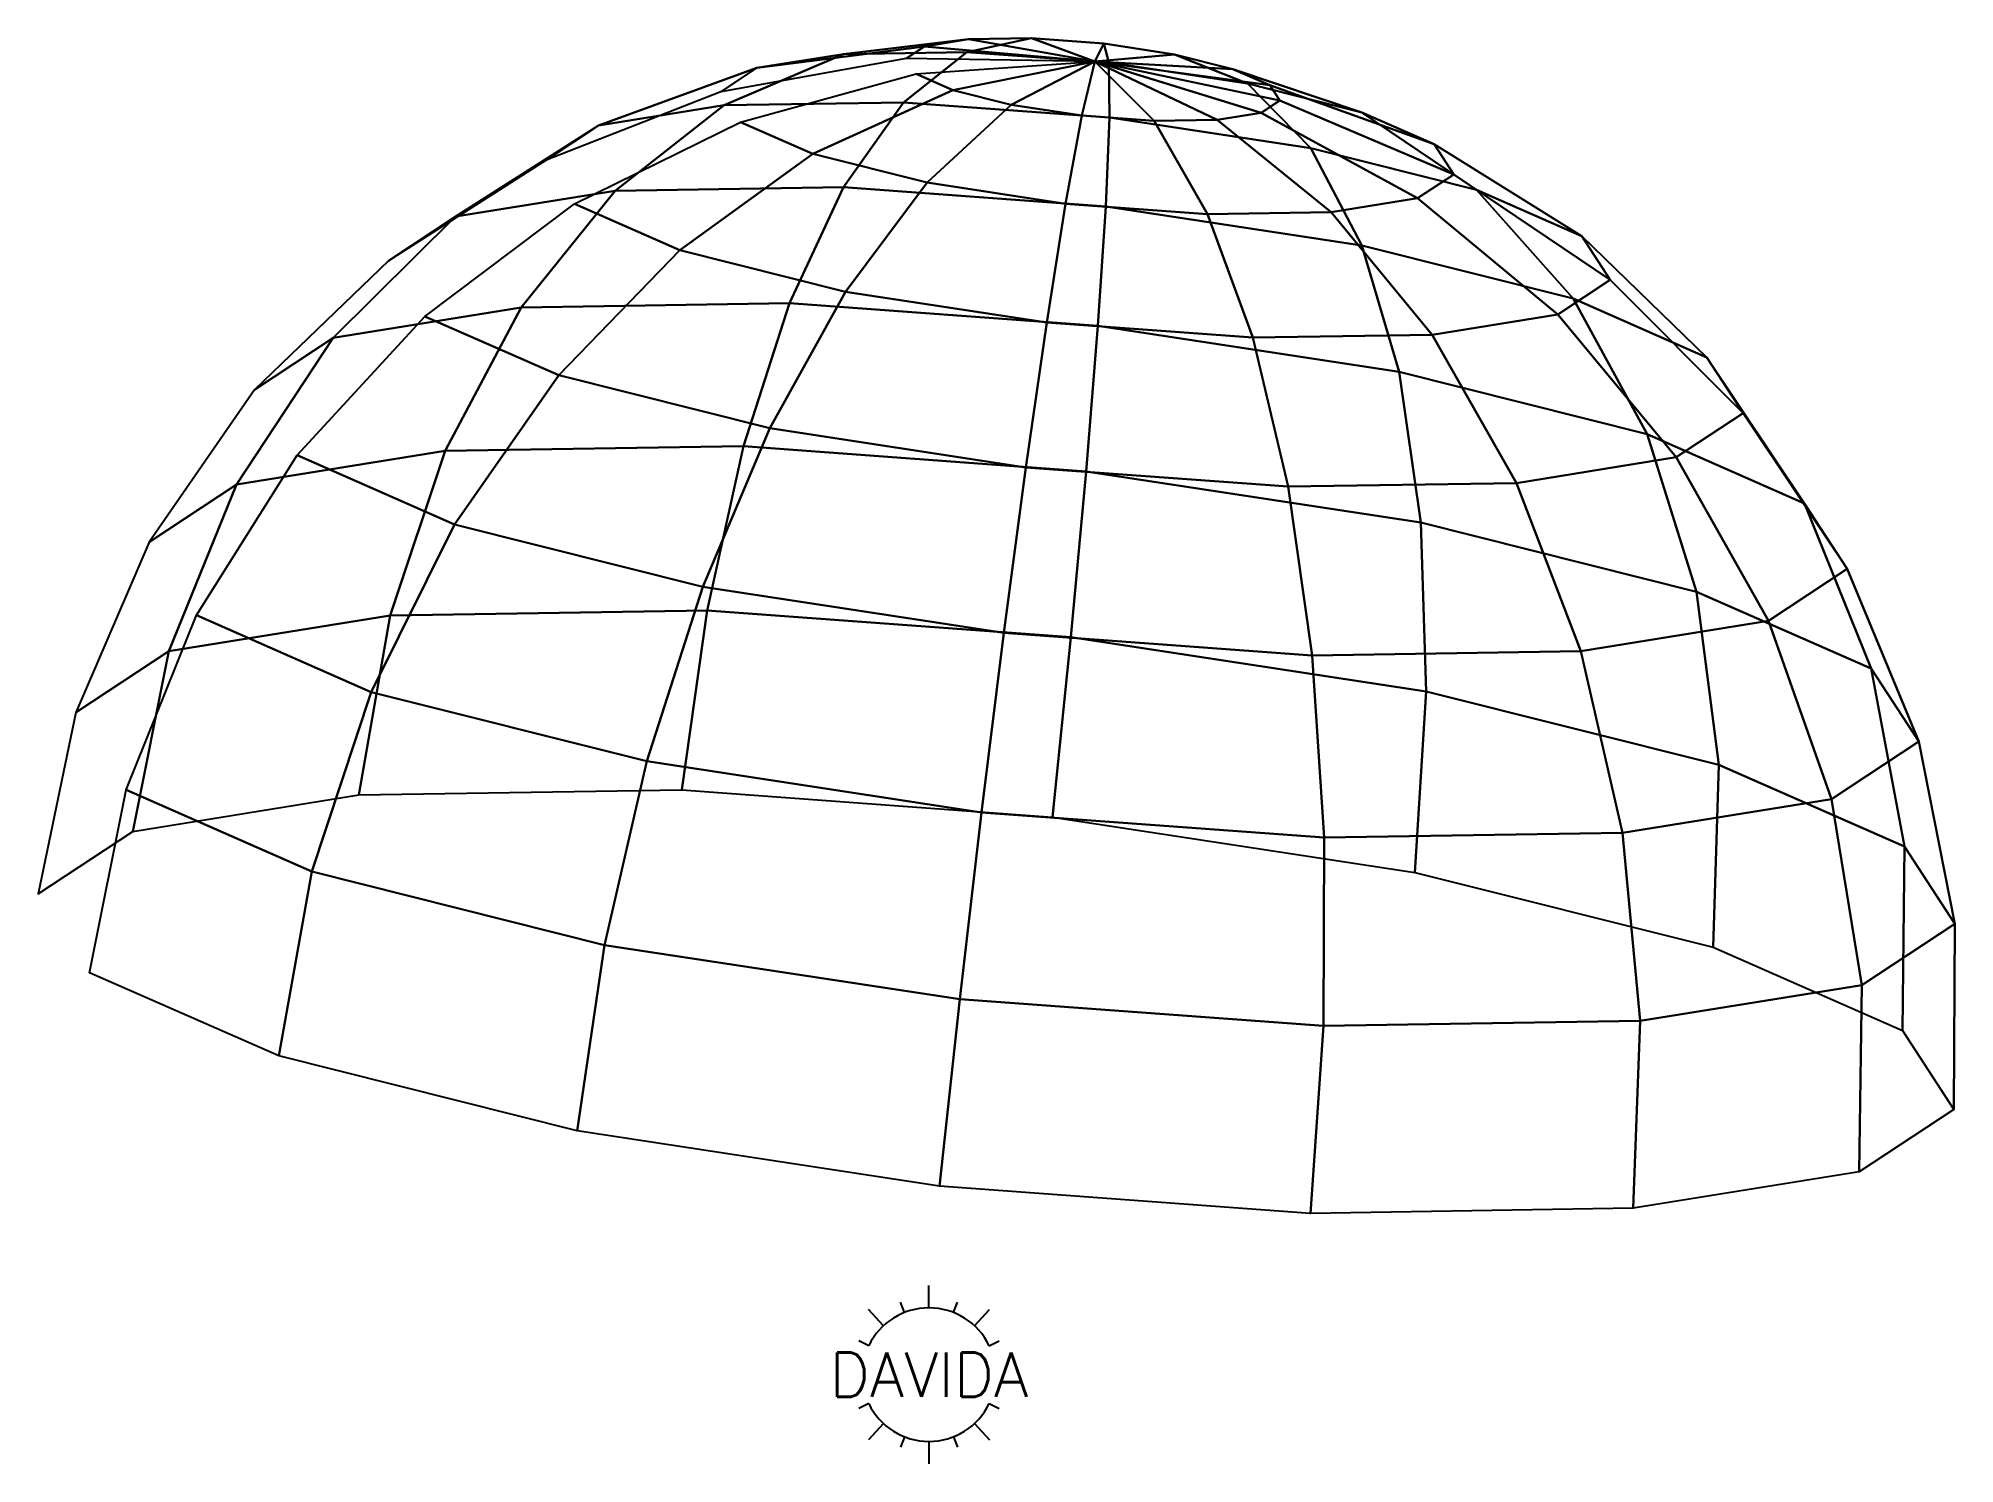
# Model space of a CAD drawing. Extents: x 3.23 to 11.84, y 0.6 to 7.01.
import ezdxf
from ezdxf.enums import TextEntityAlignment as Align

# ---------------------------------------------------------------- set-up
doc = ezdxf.new("R2010")
doc.units = 0
doc.layers.get('0').update_dxf_attribs({"linetype": 'CONTINUOUS'})
doc.layers.add('ASHADE', color=7, linetype='CONTINUOUS')
doc.styles.add('ASHADE', font='simplex', dxfattribs={"height": 0.2})

# ---------------------------------------------------------------- blocks, each defined once
blk = doc.blocks.new('OVERHEAD')
at = {"layer": 'ASHADE', "color": 7, "linetype": 'CONTINUOUS'}
for p, q in [((0, 0.3), (0, 0.4)), ((-0.204141, 0.219832), (-0.272188, 0.29311)), ((-0.109659, 0.27924), (-0.127936, 0.32578)), ((0.109659, 0.27924), (0.127936, 0.32578)), ((0.204141, 0.219832), (0.272188, 0.29311)), ((-0.27037, 0.13), (-0.315432, 0.151667)), ((0.27037, 0.13), (0.315432, 0.151667)), ((-0.27037, -0.13), (-0.315432, -0.151667)), ((0.27037, -0.13), (0.315432, -0.151667)), ((-0.204141, -0.219832), (-0.272188, -0.29311)), ((0.204141, -0.219832), (0.272188, -0.29311)), ((-0.109659, -0.27924), (-0.127936, -0.32578)), ((0, -0.3), (0, -0.4)), ((0.109659, -0.27924), (0.127936, -0.32578))]:
    blk.add_line(p, q, dxfattribs=at)
for start, end in [(25.679289, 154.320711), (205.679289, 334.320711)]:
    blk.add_arc((0, 0), 0.3, start, end, dxfattribs=at)
at = {"layer": 'ASHADE', "color": 7, "linetype": 'CONTINUOUS', "flags": 1}
for tag, p in [('GNAME', (0, 0.28)), ('LAX', (0, 0.265)), ('LAY', (0, 0.25)), ('COLOR', (0, 0.205)), ('CONEA', (0, 0.19)), ('CONED', (0, 0.175)), ('LAZ', (0, 0.235)), ('INTENSITY', (0, 0.22)), ('BEAMD', (0, 0.16))]:
    blk.add_attdef(tag, p, '', height=0.01, dxfattribs=at)
at = {"layer": 'ASHADE', "color": 1, "linetype": 'CONTINUOUS', "style": 'ASHADE'}
blk.add_attdef('SNAME', text='', height=0.2, dxfattribs=at).set_placement((0, -0.1), align=Align.CENTER)

msp = doc.modelspace()

# ---------------------------------------------------------------- block references
at = {"linetype": 'BYBLOCK'}
msp.add_blockref('OVERHEAD', (7.230339, 1.004179), dxfattribs=at).add_auto_attribs({'SNAME': 'DAVIDA'})

# ---------------------------------------------------------------- meshes
mesh = msp.add_polymesh((16, 9), dxfattribs=dict(m_close=True))
for k, corner in enumerate([(7.97472, 6.901858, -0.461854), (7.127353, 6.915168, -0.413748), (6.295521, 6.765706, -0.334767), (5.511191, 6.459216, -0.227946), (4.804503, 6.007477, -0.09739), (4.202616, 5.427848, 0.051884), (3.728659, 4.742604, 0.214139), (3.400846, 3.978079, 0.38314), (3.231776, 3.163653, 0.552393), (7.97472, 6.901858, -0.461854), (7.21016, 6.969865, -0.099439), (6.457953, 6.873, 0.281772), (5.747005, 6.614983, 0.66713), (5.104637, 6.20573, 1.041826), (4.555536, 5.660969, 1.39146), (4.120803, 5.001634, 1.702597), (3.817144, 4.253064, 1.963278), (3.656229, 3.444025, 2.163487), (7.97472, 6.901858, -0.461854), (7.408068, 7.001858, 0.162186), (6.846163, 6.935756, 0.794969), (6.310598, 6.706091, 1.412177), (5.821955, 6.321689, 1.99009), (5.399013, 5.797322, 2.506501), (5.058024, 5.153142, 2.941564), (4.812093, 4.413903, 3.278559), (4.670671, 3.608016, 3.504536), (7.97472, 6.901858, -0.461854), (7.690947, 7.006276, 0.331298), (7.40105, 6.944421, 1.126694), (7.116169, 6.718671, 1.893767), (6.847253, 6.3377, 2.603038), (6.604636, 5.816149, 3.227252), (6.39764, 5.174061, 3.742419), (6.234222, 4.436111, 4.128742), (6.120661, 3.630659, 4.371375), (7.97472, 6.901858, -0.461854), (8.015731, 6.982445, 0.382151), (8.038138, 6.897676, 1.226445), (8.041078, 6.650807, 2.038583), (8.024438, 6.251326, 2.787355), (7.988859, 5.714584, 3.443985), (7.935706, 5.061208, 3.98324), (7.867024, 4.316307, 4.384396), (7.785451, 3.508507, 4.632038), (7.97472, 6.901858, -0.461854), (8.332976, 6.933995, 0.307002), (8.660435, 6.802636, 1.079036), (8.944514, 6.512831, 1.824578), (9.174294, 6.075716, 2.514978), (9.340947, 5.508088, 3.123704), (9.438066, 4.831762, 3.627363), (9.461921, 4.072729, 4.006599), (9.411594, 3.260157, 4.246839), (7.97472, 6.901858, -0.461854), (8.594383, 6.8683, 0.117293), (9.173204, 6.673772, 0.706909), (9.688938, 6.325749, 1.284333), (10.121767, 5.837605, 1.827376), (10.455056, 5.2281, 2.31517), (10.675999, 4.520656, 2.728967), (10.776103, 3.74246, 3.052868), (10.751522, 2.923418, 3.274423), (7.97472, 6.901858, -0.461854), (8.760156, 6.795363, -0.158095), (9.498379, 6.530701, 0.166716), (10.161019, 6.118042, 0.500094), (10.722612, 5.573244, 0.82923), (11.161575, 4.917244, 1.141474), (11.46104, 4.175252, 1.424826), (11.609498, 3.375781, 1.668399), (11.601245, 2.549555, 1.862831), (7.97472, 6.901858, -0.461854), (8.805056, 6.726288, -0.477236), (9.586455, 6.395204, -0.459303), (10.288886, 5.921331, -0.408744), (10.885355, 5.322879, -0.327502), (11.352941, 4.622846, -0.2187), (11.673675, 3.848134, -0.086517), (11.83523, 3.028515, 0.063965), (11.831399, 2.195486, 0.226965), (7.97472, 6.901858, -0.461854), (8.72225, 6.67159, -0.791545), (9.424024, 6.287911, -1.075842), (10.053072, 5.765565, -1.30382), (10.585221, 5.124626, -1.466718), (11.000021, 4.389726, -1.558276), (11.281531, 3.589104, -1.574974), (11.418933, 2.75353, -1.516173), (11.406946, 1.915114, -1.38413), (7.97472, 6.901858, -0.461854), (8.524342, 6.639597, -1.053171), (9.035814, 6.225154, -1.589039), (9.489479, 5.674457, -2.048867), (9.867903, 5.008667, -2.414983), (10.156544, 4.253372, -2.673317), (10.34431, 3.437597, -2.813941), (10.423984, 2.592691, -2.831453), (10.392505, 1.751123, -2.725178), (7.97472, 6.901858, -0.461854), (8.241463, 6.635179, -1.222283), (8.480927, 6.216489, -1.920765), (8.683907, 5.661877, -2.530457), (8.842605, 4.992656, -3.027931), (8.950921, 4.234545, -3.394067), (9.004693, 3.416677, -3.614797), (9.001855, 2.570483, -3.681636), (8.942515, 1.72848, -3.592018), (7.97472, 6.901858, -0.461854), (7.916678, 6.65901, -1.273136), (7.843839, 6.263234, -2.020516), (7.758999, 5.729741, -2.675273), (7.66542, 5.079031, -3.212247), (7.566698, 4.336111, -3.6108), (7.466627, 3.529531, -3.855617), (7.369052, 2.690287, -3.93729), (7.277724, 1.850632, -3.85268), (7.97472, 6.901858, -0.461854), (7.599434, 6.707461, -1.197987), (7.221541, 6.358274, -1.873107), (6.855563, 5.867716, -2.461269), (6.515564, 5.25464, -2.93987), (6.21461, 4.542606, -3.290519), (5.964268, 3.758976, -3.49974), (5.774156, 2.933865, -3.559493), (5.651581, 2.098982, -3.467482), (7.97472, 6.901858, -0.461854), (7.338027, 6.773155, -1.008278), (6.708772, 6.487138, -1.500979), (6.111138, 6.054799, -1.921023), (5.568091, 5.492751, -2.252268), (5.100501, 4.822594, -2.481985), (4.726335, 4.070082, -2.601345), (4.459974, 3.264134, -2.605762), (4.311653, 2.435721, -2.495066), (7.97472, 6.901858, -0.461854), (7.172254, 6.846092, -0.73289), (6.383598, 6.630209, -0.960786), (5.639058, 6.262506, -1.136785), (4.967247, 5.757112, -1.254122), (4.393982, 5.13345, -1.308289), (3.941294, 4.415487, -1.297204), (3.626578, 3.630813, -1.221293), (3.46193, 2.809584, -1.083473)]):
    mesh.set_mesh_vertex(divmod(k, 9), corner)

doc.saveas('drawing.dxf')
